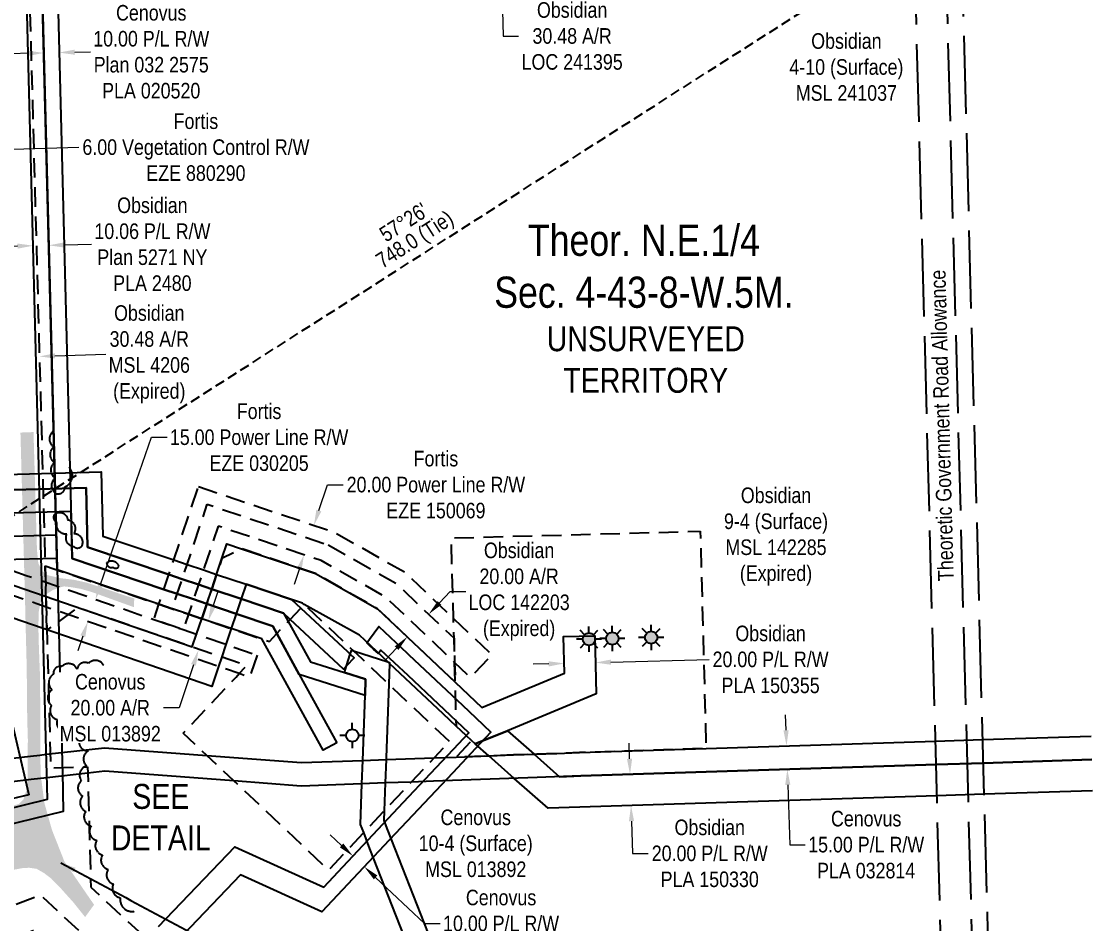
# Model space of a CAD drawing. Extents: x 626623 to 631574, y 5837036 to 5839705.
# Drawn here: x 628587 to 629275, y 5838200 to 5838779 of the extents above; entities that cross this region are included whole.
import ezdxf
from ezdxf.enums import TextEntityAlignment as Align

# ---------------------------------------------------------------- set-up
doc = ezdxf.new("R2010")
doc.units = 0
doc.header["$LTSCALE"] = 5
doc.header["$PDSIZE"] = 0.5
for name, pattern in [('0', [1, 1, 0]), ('foc-ACCESSROAD', [3.75, 2.5, -1.25]), ('foc-FLOWLINE', [3.75, 2.5, -1.25]), ('foc-TIELINE', [1.875, 1.25, -0.625]), ('foc-UNSURVEYED', [12.5, 10, -2.5])]:
    doc.linetypes.add(name, pattern=pattern)
doc.layers.get('Defpoints').update_dxf_attribs({"color": 9})
for name, color, linetype in [('AS-ROADS', 254, 'Continuous'), ('C-AR', 13, 'foc-ACCESSROAD'), ('C-RW', 13, 'Continuous'), ('C-SYMBOL', 7, 'Continuous'), ('C-WS', 13, 'foc-ACCESSROAD'), ('C-WS-S', 8, 'Continuous'), ('DETAIL-T', 7, 'Continuous'), ('F-EZE', 190, 'foc-FLOWLINE'), ('F-RW', 190, 'Continuous'), ('F-WS', 190, 'foc-ACCESSROAD'), ('F-WS-S', 8, 'Continuous'), ('L-ROAD-T', 7, 'Continuous'), ('L-TIE', 7, 'foc-TIELINE'), ('L-TIE-T', 7, 'Continuous'), ('L-UNS-T', 3, 'Continuous'), ('L-USEC', 7, 'foc-UNSURVEYED'), ('T-BUSH', 110, '0')]:
    doc.layers.add(name, color=color, linetype=linetype)
for name, color, linetype, lineweight in [('C-AR-T', 13, 'Continuous', 9), ('C-RW-T', 13, 'Continuous', 9), ('F-EZE-T', 190, 'Continuous', 9), ('F-RW-T', 190, 'Continuous', 9), ('F-WS-T', 190, 'Continuous', 9)]:
    doc.layers.add(name, color=color, linetype=linetype, lineweight=lineweight)
doc.styles.add('175L', font='ARIALN.TTF', dxfattribs={"height": 20})
doc.styles.add('80CG', font='ARIALN.TTF', dxfattribs={"height": 10})
doc.styles.add('80L', font='ARIALN.TTF', dxfattribs={"height": 10})
doc.dimstyles.new('Compass 5 000', dxfattribs={"dimscale": 5, "dimtxt": 9, "dimasz": 2, "dimexe": 0.2, "dimexo": 0.0625, "dimgap": 0.5, "dimtad": 0, "dimtih": 1, "dimtoh": 1, "dimzin": 0, "dimdsep": 46, "dimtxsty": '80CG', "dimcen": 0.1, "dimse1": 1, "dimse2": 1, "dimclrd": 256, "dimclrt": 256, "dimaunit": 1, "dimadec": 4, "dimazin": 0, "dimtfac": 0.06, "dimtofl": 0, "dimtmove": 0, "dimatfit": 1, "dimfxl": 0.2, "dimtolj": 1, "dimtzin": 0, "dimlwd": -1, "dimarcsym": 0})

# ---------------------------------------------------------------- blocks, each defined once
blk = doc.blocks.new('*D536')
at = {"layer": 'Defpoints', "color": 0, "transparency": 16777216}
for p in [(628628.77, 5838410.28), (628634.86, 5838408.18), (628623.87, 5838396.1)]:
    blk.add_point(p, dxfattribs=at)
at = {"layer": 'F-EZE-T', "transparency": 16777216}
for p, q in [((628638.13, 5838417.63), (628670.78, 5838512.21)), ((628670.78, 5838512.21), (628680.78, 5838512.21)), ((628626.7, 5838384.54), (628623.44, 5838375.09))]:
    blk.add_line(p, q, dxfattribs=at)
for points in [[(628636.55, 5838418.18), (628639.7, 5838417.09), (628634.86, 5838408.18)], [(628625.13, 5838385.08), (628628.28, 5838384), (628629.97, 5838393.99)]]:
    blk.add_solid(points, dxfattribs=at)
at = {"layer": 'F-EZE-T', "transparency": 16777216, "insert": (628739.92, 5838512.21), "char_height": 10, "attachment_point": 5, "style": '80CG'}
blk.add_mtext('\\A1;Fortis\\P15.00 Power Line R/W\\PEZE 030205', dxfattribs=at)
blk = doc.blocks.new('*D539')
at = {"layer": 'Defpoints', "color": 0, "transparency": 16777216}
for p in [(628775, 5838455.74), (628775.12, 5838455.7), (628768.63, 5838436.78)]:
    blk.add_point(p, dxfattribs=at)
at = {"layer": 'F-EZE-T', "transparency": 16777216}
for p, q in [((628778.3, 5838465.18), (628783.87, 5838481.79)), ((628783.87, 5838481.79), (628793.87, 5838481.79)), ((628765.57, 5838427.26), (628762.39, 5838417.77))]:
    blk.add_line(p, q, dxfattribs=at)
for points in [[(628776.72, 5838465.71), (628779.88, 5838464.65), (628775.12, 5838455.7)], [(628763.99, 5838427.79), (628767.15, 5838426.73), (628768.76, 5838436.74)]]:
    blk.add_solid(points, dxfattribs=at)
at = {"layer": 'F-EZE-T', "transparency": 16777216, "insert": (628853.47, 5838481.79), "char_height": 10, "attachment_point": 5, "style": '80CG'}
blk.add_mtext('\\A1;Fortis\\P20.00 Power Line R/W\\PEZE 150069', dxfattribs=at)
blk = doc.blocks.new('*D544')
at = {"layer": 'Defpoints', "color": 0, "transparency": 16777216}
for p in [(628557, 5838753.13), (628562.92, 5838753.31), (628564.69, 5838696.58)]:
    blk.add_point(p, dxfattribs=at)
at = {"layer": 'F-EZE-T', "transparency": 16777216}
for p, q in [((628548.78, 5838696.08), (628538.78, 5838695.76)), ((628574.69, 5838696.89), (628624.19, 5838698.44))]:
    blk.add_line(p, q, dxfattribs=at)
for points in [[(628548.72, 5838697.74), (628548.83, 5838694.41), (628558.77, 5838696.39)], [(628574.64, 5838698.55), (628574.74, 5838695.22), (628564.69, 5838696.58)]]:
    blk.add_solid(points, dxfattribs=at)
at = {"layer": 'F-EZE-T', "transparency": 16777216, "insert": (628699.35, 5838698.44), "char_height": 10, "attachment_point": 5, "style": '80CG'}
blk.add_mtext('\\A1;Fortis\\P6.00 Vegetation Control R/W\\PEZE 880290', dxfattribs=at)
blk = doc.blocks.new('*D547')
at = {"layer": 'C-AR-T', "transparency": 16777216}
for p, q in [((628855.73, 5838405.85), (628862.61, 5838413.11)), ((628862.61, 5838413.11), (628872.61, 5838413.11)), ((628828.22, 5838376.82), (628821.34, 5838369.57))]:
    blk.add_line(p, q, dxfattribs=at)
for points in [[(628854.52, 5838406.99), (628856.94, 5838404.7), (628848.85, 5838398.59)], [(628827.01, 5838377.97), (628829.43, 5838375.68), (628835.1, 5838384.08)]]:
    blk.add_solid(points, dxfattribs=at)
at = {"layer": 'Defpoints', "color": 0, "transparency": 16777216}
for p in [(628848.85, 5838398.59), (628851.01, 5838396.54), (628837.26, 5838382.03)]:
    blk.add_point(p, dxfattribs=at)
at = {"layer": 'C-AR-T', "transparency": 16777216, "insert": (628906.91, 5838413.11), "char_height": 10, "attachment_point": 5, "style": '80CG'}
blk.add_mtext('\\A1;Obsidian\\P20.00 A/R\\PLOC 142203\\P(Expired)', dxfattribs=at)
blk = doc.blocks.new('*D552')
at = {"layer": 'C-AR-T', "transparency": 16777216}
for p, q in [((628894.3, 5838853.53), (628894.02, 5838863.53)), ((628895.7, 5838803.05), (628896.62, 5838769.83)), ((628896.62, 5838769.83), (628906.62, 5838769.83))]:
    blk.add_line(p, q, dxfattribs=at)
for points in [[(628895.97, 5838853.58), (628892.64, 5838853.49), (628894.58, 5838843.54)], [(628897.37, 5838803.1), (628894.03, 5838803.01), (628895.42, 5838813.05)]]:
    blk.add_solid(points, dxfattribs=at)
at = {"layer": 'Defpoints', "color": 0, "transparency": 16777216}
for p in [(628956.9, 5838845.27), (628895.42, 5838813.05), (628957.75, 5838814.78)]:
    blk.add_point(p, dxfattribs=at)
at = {"layer": 'C-AR-T', "transparency": 16777216, "insert": (628940.96, 5838769.83), "char_height": 10, "attachment_point": 5, "style": '80CG'}
blk.add_mtext('\\A1;Obsidian\\P30.48 A/R\\PLOC 241395', dxfattribs=at)
blk = doc.blocks.new('GAS')
h = blk.add_hatch(color=255)
h.dxf.hatch_style = 1
edge = h.paths.add_edge_path()
edge.add_arc((0, 0), 0.9, 0, 360)
for p, q in [((0, 0.81), (0, 1.62)), ((-0.81, 0), (-1.62, 0)), ((-0.57, 0.57), (-1.14, 1.14)), ((0.57, 0.57), (1.14, 1.14)), ((1.62, 0), (0.81, 0)), ((-0.57, -0.57), (-1.14, -1.14)), ((0, -0.81), (0, -1.62)), ((1.14, -1.14), (0.57, -0.57))]:
    blk.add_line(p, q)
blk.add_circle((0, 0), 0.8)
blk = doc.blocks.new('GABD')
for p, q in [((0, 0.81), (0, 1.62)), ((-0.81, 0), (-1.62, 0)), ((1.62, 0), (0.81, 0)), ((0, -0.81), (0, -1.62))]:
    blk.add_line(p, q)
blk.add_circle((0, 0), 0.8)
blk = doc.blocks.new('*D555')
at = {"layer": 'C-AR-T', "transparency": 16777216}
for p, q in [((628558.14, 5838562.84), (628548.15, 5838562.52)), ((628608.82, 5838564.45), (628641.49, 5838565.49))]:
    blk.add_line(p, q, dxfattribs=at)
for points in [[(628558.09, 5838564.51), (628558.2, 5838561.17), (628568.14, 5838563.16)], [(628608.77, 5838566.12), (628608.87, 5838562.79), (628598.83, 5838564.13)]]:
    blk.add_solid(points, dxfattribs=at)
at = {"layer": 'Defpoints', "color": 0, "transparency": 16777216}
for p in [(628567.7, 5838576.79), (628598.39, 5838577.76), (628598.83, 5838564.13)]:
    blk.add_point(p, dxfattribs=at)
at = {"layer": 'C-AR-T', "transparency": 16777216, "insert": (628669.4, 5838565.49), "char_height": 10, "attachment_point": 5, "style": '80CG'}
blk.add_mtext('\\A1;Obsidian\\P30.48 A/R\\PMSL 4206\\P(Expired)', dxfattribs=at)
blk = doc.blocks.new('*D558')
at = {"layer": 'Defpoints', "color": 0, "transparency": 16777216}
for p in [(628689.92, 5838400.19), (628683.63, 5838381.41), (628700.98, 5838375.6)]:
    blk.add_point(p, dxfattribs=at)
at = {"layer": 'F-WS-T', "transparency": 16777216}
for p, q in [((628710.44, 5838403.86), (628713.62, 5838413.35)), ((628697.8, 5838366.12), (628688.56, 5838338.53)), ((628688.56, 5838338.53), (628678.56, 5838338.53))]:
    blk.add_line(p, q, dxfattribs=at)
for points in [[(628708.86, 5838404.39), (628712.02, 5838403.33), (628707.27, 5838394.38)], [(628696.22, 5838366.64), (628699.38, 5838365.59), (628700.98, 5838375.6)]]:
    blk.add_solid(points, dxfattribs=at)
at = {"layer": 'F-WS-T', "transparency": 16777216, "insert": (628644.31, 5838338.53), "char_height": 10, "attachment_point": 5, "style": '80CG', "bg_fill": 3, "box_fill_scale": 1.1, "bg_fill_color": 256, "bg_fill_true_color": 13158600, "bg_fill_transparency": 0}
blk.add_mtext('\\A1;Cenovus\\P20.00 A/R\\PMSL 013892', dxfattribs=at)
blk = doc.blocks.new('*D560')
at = {"layer": 'C-RW-T', "transparency": 16777216}
for p, q in [((628584.75, 5838634.98), (628574.75, 5838634.74)), ((628614.82, 5838635.7), (628632.31, 5838636.12))]:
    blk.add_line(p, q, dxfattribs=at)
for points in [[(628584.71, 5838636.64), (628584.79, 5838633.31), (628594.75, 5838635.22)], [(628614.78, 5838637.36), (628614.86, 5838634.03), (628604.82, 5838635.46)]]:
    blk.add_solid(points, dxfattribs=at)
at = {"layer": 'Defpoints', "color": 0, "transparency": 16777216}
for p in [(628593.57, 5838684.31), (628603.65, 5838684.55), (628604.82, 5838635.46)]:
    blk.add_point(p, dxfattribs=at)
at = {"layer": 'C-RW-T', "transparency": 16777216, "insert": (628671.39, 5838636.12), "char_height": 10, "attachment_point": 5, "style": '80CG'}
blk.add_mtext('\\A1;Obsidian\\P10.06 P/L R/W\\PPlan 5271 NY\\PPLA 2480', dxfattribs=at)
blk = doc.blocks.new('*D568')
at = {"layer": 'Defpoints', "color": 0, "transparency": 16777216}
for p in [(628601.19, 5838778.27), (628611.11, 5838778.51), (628611.57, 5838759.22)]:
    blk.add_point(p, dxfattribs=at)
at = {"layer": 'F-RW-T', "transparency": 16777216}
for p, q in [((628591.66, 5838758.75), (628581.66, 5838758.51)), ((628621.56, 5838759.46), (628631.56, 5838759.7))]:
    blk.add_line(p, q, dxfattribs=at)
for points in [[(628591.62, 5838760.41), (628591.7, 5838757.08), (628601.66, 5838758.99)], [(628621.53, 5838761.13), (628621.6, 5838757.8), (628611.57, 5838759.22)]]:
    blk.add_solid(points, dxfattribs=at)
at = {"layer": 'F-RW-T', "transparency": 16777216, "insert": (628670.65, 5838759.7), "char_height": 10, "attachment_point": 5, "style": '80CG'}
blk.add_mtext('\\A1;Cenovus\\P10.00 P/L R/W\\PPlan 032 2575\\PPLA 020520', dxfattribs=at)
blk = doc.blocks.new('*D570')
at = {"layer": 'Defpoints', "color": 0, "transparency": 16777216}
for p in [(629087.63, 5838314.38), (629079.15, 5838299.05), (629088.11, 5838299.34)]:
    blk.add_point(p, dxfattribs=at)
at = {"layer": 'F-RW-T', "transparency": 16777216}
for p, q in [((629078.34, 5838324.09), (629078.02, 5838334.08)), ((629079.47, 5838289.06), (629080.7, 5838250.64)), ((629080.7, 5838250.64), (629090.7, 5838250.64))]:
    blk.add_line(p, q, dxfattribs=at)
for points in [[(629080.01, 5838324.14), (629076.68, 5838324.03), (629078.66, 5838314.09)], [(629081.14, 5838289.11), (629077.8, 5838289), (629079.15, 5838299.05)]]:
    blk.add_solid(points, dxfattribs=at)
at = {"layer": 'F-RW-T', "transparency": 16777216, "insert": (629129.79, 5838250.64), "char_height": 10, "attachment_point": 5, "style": '80CG'}
blk.add_mtext('\\A1;Cenovus\\P15.00 P/L R/W\\PPLA 032814', dxfattribs=at)
blk = doc.blocks.new('*D576')
at = {"layer": 'Defpoints', "color": 0, "transparency": 16777216}
for p in [(628791.69, 5838234.35), (628807.46, 5838236.5), (628798.98, 5838227.49)]:
    blk.add_point(p, dxfattribs=at)
at = {"layer": 'F-RW-T', "transparency": 16777216}
for p, q in [((628792.9, 5838250.21), (628785.61, 5838257.07)), ((628814.75, 5838229.65), (628846.24, 5838200.01)), ((628846.24, 5838200.01), (628856.24, 5838200.01))]:
    blk.add_line(p, q, dxfattribs=at)
for points in [[(628794.04, 5838251.43), (628791.75, 5838249), (628800.18, 5838243.36)], [(628815.89, 5838230.86), (628813.6, 5838228.44), (628807.46, 5838236.5)]]:
    blk.add_solid(points, dxfattribs=at)
at = {"layer": 'F-RW-T', "transparency": 16777216, "insert": (628895.32, 5838200.01), "char_height": 10, "attachment_point": 5, "style": '80CG', "bg_fill": 3, "box_fill_scale": 1.1, "bg_fill_color": 256, "bg_fill_true_color": 13158600, "bg_fill_transparency": 0}
blk.add_mtext('\\A1;Cenovus\\P10.00 P/L R/W\\PPLA 082930', dxfattribs=at)
blk = doc.blocks.new('*D579')
at = {"layer": 'C-RW-T', "transparency": 16777216}
for p, q in [((628977.82, 5838305.8), (628977.5, 5838315.79)), ((628979.11, 5838265.78), (628979.78, 5838245.04)), ((628979.78, 5838245.04), (628989.78, 5838245.04))]:
    blk.add_line(p, q, dxfattribs=at)
for points in [[(628979.48, 5838305.85), (628976.15, 5838305.74), (628978.14, 5838295.8)], [(628980.77, 5838265.83), (628977.44, 5838265.73), (628978.79, 5838275.77)]]:
    blk.add_solid(points, dxfattribs=at)
at = {"layer": 'Defpoints', "color": 0, "transparency": 16777216}
for p in [(628993.96, 5838296.31), (628978.79, 5838275.77), (628994.61, 5838276.28)]:
    blk.add_point(p, dxfattribs=at)
at = {"layer": 'C-RW-T', "transparency": 16777216, "insert": (629029.32, 5838245.04), "char_height": 10, "attachment_point": 5, "style": '80CG'}
blk.add_mtext('\\A1;Obsidian\\P20.00 P/L R/W\\PPLA 150330', dxfattribs=at)
blk = doc.blocks.new('*D580')
at = {"layer": 'C-RW-T', "transparency": 16777216}
for p, q in [((628965.91, 5838367.84), (629028.86, 5838369.56)), ((628925.93, 5838366.75), (628915.93, 5838366.48))]:
    blk.add_line(p, q, dxfattribs=at)
for points in [[(628965.86, 5838369.51), (628965.95, 5838366.18), (628955.91, 5838367.57)], [(628925.88, 5838368.42), (628925.98, 5838365.09), (628935.93, 5838367.03)]]:
    blk.add_solid(points, dxfattribs=at)
at = {"layer": 'Defpoints', "color": 0, "transparency": 16777216}
for p in [(628935.91, 5838367.7), (628955.89, 5838368.24), (628955.91, 5838367.57)]:
    blk.add_point(p, dxfattribs=at)
at = {"layer": 'C-RW-T', "transparency": 16777216, "insert": (629068.4, 5838369.56), "char_height": 10, "attachment_point": 5, "style": '80CG'}
blk.add_mtext('\\A1;Obsidian\\P20.00 P/L R/W\\PPLA 150355', dxfattribs=at)

msp = doc.modelspace()

# ---------------------------------------------------------------- hatches: boundary and pattern name
at = {"layer": 'AS-ROADS'}
h = msp.add_hatch(color=256, dxfattribs=at)
h.dxf.hatch_style = 1
h.paths.add_polyline_path([(628579.995, 5838263.745), (628577.989, 5838258.844), (628573.64, 5838254.026), (628569.292, 5838249.533), (628565.336, 5838246.759), (628560.673, 5838245.774), (628555.692, 5838246.471), (628549.566, 5838249.092), (628543.361, 5838254.006), (628537.912, 5838259.098), (628533.035, 5838264.232), (628532.381, 5838268.092), (628533.668, 5838271.235), (628535.842, 5838273.619), (628538.821, 5838274.744), (628549.019, 5838274.47), (628560.211, 5838273.602), (628568.519, 5838273.009), (628573.591, 5838272.308), (628578.015, 5838270.367), (628579.741, 5838267.024)], flags=16)
h.paths.add_polyline_path([(628488.838, 5838321.152), (628487.64, 5838320.249), (628486.103, 5838319.448), (628484.432, 5838318.689), (628482.644, 5838318.305), (628481.135, 5838318.52), (628478.947, 5838319.651), (628456.926, 5838339.996), (628454.278, 5838343.226), (628453.448, 5838345.278), (628453.231, 5838347.498), (628453.336, 5838348.828), (628454.332, 5838351.941), (628458.095, 5838356.821), (628466.895, 5838366.753), (628474.105, 5838374.984), (628477.232, 5838377.886), (628480.38, 5838379.903), (628485.346, 5838381.432), (628487.837, 5838381.385), (628490.234, 5838380.321), (628492.197, 5838378.507), (628493.422, 5838376.267), (628493.731, 5838373.649), (628492.946, 5838364.318), (628492.461, 5838356.233), (628491.582, 5838343.055), (628490.621, 5838329.072), (628490.123, 5838324.845), (628489.715, 5838322.822)], flags=16)
h.paths.add_polyline_path([(628569.032, 5838326.329), (628570.145, 5838324.23), (628570.417, 5838321.9), (628570.496, 5838319.254), (628570.222, 5838317.058), (628569.561, 5838314.825), (628567.635, 5838306.865), (628567.561, 5838296.671), (628568.346, 5838291.387), (628571.171, 5838280.388), (628569.025, 5838276.987), (628560.02, 5838277.981), (628549.797, 5838278.945), (628544.89, 5838280.545), (628541.071, 5838281.466), (628539.622, 5838281.565), (628537.087, 5838281.664), (628535.408, 5838281.236), (628532.642, 5838280.315), (628530.7, 5838278.966), (628528.922, 5838278.966), (628526.429, 5838279.473), (628522.412, 5838280.411), (628516.779, 5838283.07), (628513.749, 5838285.523), (628504.553, 5838294.539), (628498.259, 5838300.969), (628495.684, 5838305.367), (628494.64, 5838310.393), (628495.194, 5838315.67), (628495.744, 5838321.28), (628496.762, 5838333.901), (628498.909, 5838347.922), (628500.146, 5838358.521), (628500.548, 5838364.552), (628500.441, 5838371.89), (628499.476, 5838377.695), (628497.61, 5838382.213), (628493.384, 5838386.064), (628490.337, 5838387.215), (628487.024, 5838388.061), (628482.466, 5838387.607), (628477.349, 5838386.532), (628472.525, 5838383.828), (628467.896, 5838379.658), (628462.252, 5838373.363), (628455.402, 5838364.853), (628449.791, 5838359.244), (628445.879, 5838356.345), (628440.859, 5838356.215), (628436.379, 5838359.502), (628416.294, 5838377.168), (628403.273, 5838386.688), (628391.951, 5838392.353), (628379.381, 5838396.596), (628367.643, 5838398.426), (628358.902, 5838399.341), (628249.469, 5838398.922), (628245.685, 5838394.357), (628256.475, 5838394.357), (628260.268, 5838392.819), (628264.116, 5838389.194), (628266.04, 5838381.832), (628266.26, 5838370.493), (628266.589, 5838331.064), (628266.755, 5838297.303), (628267.143, 5838274.409), (628266.978, 5838265.564), (628266.154, 5838253.204), (628272.668, 5838252.672), (628271.735, 5838275.46), (628271.352, 5838321.068), (628270.956, 5838363.189), (628271.448, 5838377.55), (628272.62, 5838382.509), (628274.708, 5838386.379), (628278.969, 5838390.753), (628287.535, 5838394.769), (628297.749, 5838395.282), (628350.764, 5838395.153), (628356.465, 5838394.749), (628364.78, 5838394.003), (628372.619, 5838392.981), (628379.973, 5838391.342), (628384.85, 5838389.788), (628391.544, 5838387.167), (628397.661, 5838384.438), (628402.907, 5838381.582), (628409.898, 5838377.107), (628422.892, 5838366.472), (628438.643, 5838351.891), (628449.773, 5838341.466), (628457.484, 5838333.33), (628469.274, 5838322.392), (628479.143, 5838312.982), (628487.689, 5838304.962), (628496.592, 5838296.399), (628507.056, 5838285.322), (628516.265, 5838275.876), (628523.774, 5838267.446), (628534.443, 5838255.452), (628542.63, 5838247.298), (628547.32, 5838242.499), (628549.46, 5838237.034), (628549.018, 5838231.332), (628547, 5838227.069), (628548.13, 5838221.691), (628552.44, 5838225.633), (628555.973, 5838227.67), (628561.271, 5838229.737), (628565.929, 5838230.94), (628571.418, 5838232.354), (628581.032, 5838234.316), (628588.819, 5838235.771), (628592.487, 5838235.808), (628597.057, 5838235.165), (628601.833, 5838232.42), (628606.369, 5838228.969), (628612.637, 5838222.529), (628620.494, 5838213.791), (628628.182, 5838204.175), (628633.935, 5838212.11), (628614.933, 5838239.763), (628606.898, 5838260.119), (628602.028, 5838277.452), (628599.548, 5838296.516), (628599.497, 5838321.619), (628599.221, 5838359.003), (628598.52, 5838376.968), (628598.154, 5838390.46), (628598.422, 5838400.218), (628599.424, 5838405.822), (628600.783, 5838408.65), (628603.696, 5838411.727), (628607.312, 5838414.065), (628611.317, 5838415.633), (628614.602, 5838416.495), (628619.562, 5838415.933), (628625.369, 5838414.899), (628632.779, 5838412.764), (628659.492, 5838403.154), (628659.75, 5838408.702), (628650.517, 5838411.767), (628635.595, 5838416.816), (628628.928, 5838418.981), (628620.695, 5838420.78), (628612.343, 5838421.752), (628604.097, 5838423.678), (628600.822, 5838426.186), (628598.122, 5838431.282), (628597.267, 5838439.985), (628595.049, 5838515.564), (628586.654, 5838515.245), (628589.61, 5838407.898), (628590.016, 5838390.159), (628590.596, 5838368.132), (628590.863, 5838350.409), (628590.995, 5838332.283), (628591.428, 5838317.879), (628591.196, 5838303.214), (628591.229, 5838291.773), (628590.361, 5838285.178), (628588.566, 5838279.63), (628585.607, 5838276.773), (628581.186, 5838275.577), (628578.303, 5838278.098), (628576.264, 5838282.166), (628574.07, 5838289.873), (628573.263, 5838296.196), (628572.872, 5838300.752), (628572.539, 5838307.142), (628574.101, 5838311.694), (628576.694, 5838318.384), (628578.788, 5838323.931), (628580.749, 5838328.283), (628581.357, 5838331.768), (628580.217, 5838333.025), (628578.488, 5838333.015), (628575.563, 5838331.785), (628574.142, 5838332.506), (628572.87, 5838333.978), (628571.075, 5838334.011), (628568.927, 5838333.168), (628566.26, 5838333.816), (628560.538, 5838336.193), (628556.559, 5838337.218), (628554.755, 5838336.644), (628553.876, 5838335.037), (628556.667, 5838333.143), (628562.328, 5838330.604)])

# ---------------------------------------------------------------- linework, layer by layer
at = {"layer": 'C-AR', "flags": 128}
msp.add_lwpolyline([(628784.309, 5838443.115), (628828.025, 5838418.333), (628865.094, 5838383.193), (628865.518, 5838367.645), (628865.866, 5838354.913), (628816.046, 5838402.14), (628776.127, 5838424.769), (628728.722, 5838440.681), (628716.058, 5838434.383), (628712.645, 5838424.22), (628709.484, 5838414.809), (628706.296, 5838405.317), (628703.086, 5838395.758), (628694.569, 5838398.625), (628684.137, 5838402.137), (628687.354, 5838411.715), (628690.542, 5838421.207), (628693.694, 5838430.59), (628706.653, 5838469.177), (628784.309, 5838443.115)], close=True, dxfattribs=at)
at = {"layer": 'C-RW'}
for points in [[(628599.078, 5838916.652), (628597.537, 5838915.493), (628613.221, 5838312.419), (628613.429, 5838303.618), (628613.577, 5838297.364), (628614.177, 5838271.961), (628575.602, 5838262.566), (628536.558, 5838253.056), (628534.23, 5838262.837), (628544.816, 5838265.419), (628603.934, 5838279.839), (628603.542, 5838296.222), (628603.183, 5838311.277), (628587.514, 5838916.345)], [(628563.687, 5838423.493), (628696.998, 5838377.583), (628699.744, 5838385.782), (628703.086, 5838395.758), (628706.296, 5838405.317), (628709.484, 5838414.809), (628712.645, 5838424.22), (628716.058, 5838434.383), (628719.259, 5838443.846), (628728.722, 5838440.681), (628776.127, 5838424.769), (628776.127, 5838424.769), (628816.046, 5838402.14), (628865.866, 5838354.913), (628882.959, 5838338.709), (628936.1, 5838360.671), (628935.456, 5838384.277), (628955.442, 5838384.822), (628956.461, 5838347.453), (628899.35, 5838323.85), (628878.736, 5838315.331), (628876.4, 5838317.456), (628866.654, 5838326.625), (628858.117, 5838334.677), (628823.686, 5838367.054), (628822.656, 5838368.023), (628804.417, 5838385.179), (628768.884, 5838404.875), (628767.695, 5838405.641), (628760.807, 5838408.029), (628731.597, 5838417.837), (628728.446, 5838408.404), (628725.259, 5838398.913), (628722.055, 5838389.373), (628718.656, 5838379.253), (628715.765, 5838370.645), (628713.88, 5838365.033), (628709.542, 5838352.117), (628560.597, 5838403.411)], [(629275.192, 5838285.324), (629205.392, 5838283.076), (629175.243, 5838282.104), (628925.645, 5838274.062), (628903.831, 5838293.253), (628887.421, 5838307.691), (628878.736, 5838315.331), (628899.35, 5838323.85), (628916.523, 5838308.741), (628932.882, 5838294.324), (628946.493, 5838294.787), (629174.711, 5838302.125), (629204.86, 5838303.095), (629274.66, 5838305.353)]]:
    msp.add_lwpolyline(points, dxfattribs=at)
at = {"layer": 'C-WS', "flags": 128}
msp.add_lwpolyline([(628589.159, 5838916.389), (628606.075, 5838299.954), (628629.825, 5838300.585), (628629.93, 5838296.634), (628630.857, 5838261.744), (628631.879, 5838223.295), (628959.352, 5837921.483)], dxfattribs=at)
msp.add_lwpolyline([(628903.2, 5838308.26), (628866.534, 5838306.937), (628876.382, 5838317.402), (628866.639, 5838326.579), (628866.411, 5838334.927), (628865.866, 5838354.913), (628865.518, 5838367.645), (628865.094, 5838383.193), (628864.746, 5838395.941), (628863.339, 5838447.554), (629023.236, 5838451.913), (629027.017, 5838312.421), (628945.741, 5838309.797), (628931.207, 5838309.272), (628903.2, 5838308.26)], close=True, dxfattribs=at)
at = {"layer": 'F-EZE', "flags": 128}
for points in [[(628700.987, 5838480.57), (628788.021, 5838451.367), (628833.464, 5838425.611), (628864.746, 5838395.941), (628889.464, 5838372.498), (628875.702, 5838357.987), (628865.518, 5838367.645), (628821.476, 5838409.418), (628779.834, 5838433.019), (628713.582, 5838455.249), (628704.125, 5838427.084), (628700.969, 5838417.685), (628697.781, 5838408.193), (628694.569, 5838398.625), (628691.241, 5838388.717), (628672.336, 5838395.244), (628675.615, 5838405.005), (628678.833, 5838414.592), (628682.021, 5838424.085), (628685.168, 5838433.457), (628700.987, 5838480.57)], [(628738.7, 5838372.333), (628733.806, 5838358.154), (628727.135, 5838360.457), (628713.88, 5838365.033), (628694.994, 5838371.591), (628607.831, 5838401.623), (628600.892, 5838404.011), (628596.528, 5838405.514), (628590.719, 5838407.515), (628566.41, 5838415.916), (628565.982, 5838431.958), (628572.741, 5838429.625), (628590.336, 5838423.551), (628596.102, 5838421.56), (628600.514, 5838420.037), (628672.336, 5838395.244), (628691.241, 5838388.717), (628699.744, 5838385.782), (628718.656, 5838379.253), (628738.7, 5838372.333)]]:
    msp.add_lwpolyline(points, close=True, dxfattribs=at)
msp.add_lwpolyline([(628749.022, 5837915.892), (628750.742, 5837917.447), (628756.236, 5837922.415), (628742.38, 5837936.929), (628733.473, 5837952.119), (628726.188, 5837944.765), (628710.658, 5837929.086), (628696.453, 5837943.155), (628712.793, 5837959.651), (628765.985, 5838013.354), (628769.601, 5838016.456), (628770.724, 5838017.43), (628778.357, 5838023.994), (628780.291, 5838025.657), (628775.383, 5838030.149), (628643.629, 5838150.73), (628632.533, 5838160.884), (628613.702, 5838178.119), (628594.874, 5838195.351), (628585.053, 5838191.564), (628573.549, 5838187.128), (628562.031, 5838182.686), (628545.486, 5838176.306), (628537.631, 5838173.277), (628525.062, 5838168.43), (628376.778, 5838006.029), (628369.444, 5837997.998), (628344.357, 5837970.521), (628337.609, 5837963.13), (628226.085, 5837840.991), (628143.826, 5837750.903), (627871.877, 5837453.069), (627850.888, 5837421.454), (627842.679, 5837409.408), (627816.952, 5837371.848), (627800.457, 5837383.147), (627817.92, 5837408.64), (627731.689, 5837405.969), (627731.158, 5837425.954), (627807.924, 5837428.333), (627831.919, 5837429.077), (627856.205, 5837465.57), (628322.774, 5837976.545), (628329.525, 5837983.94), (628349.017, 5838005.29), (628368.679, 5838026.824), (628510.919, 5838182.604), (628513.453, 5838185.38), (628542.519, 5838196.589), (628544.264, 5838197.262), (628552.89, 5838200.589), (628562.963, 5838204.474), (628564.394, 5838205.026), (628599.234, 5838218.463), (628646.357, 5838175.334), (628657.453, 5838165.179), (628818.529, 5838017.757), (628820.567, 5838015.898), (628815.567, 5838010.435), (628807.069, 5838001.149), (628795.144, 5838012.062), (628793.157, 5838010.352), (628785.526, 5838003.789), (628779.628, 5837998.716), (628748.03, 5837966.816), (628758.449, 5837949.051), (628771.17, 5837935.726), (628774.784, 5837939.177), (628788.59, 5837924.716), (628779.734, 5837916.708)], dxfattribs=at)
at = {"layer": 'F-RW'}
for points in [[(628789.762, 5838316.132), (628780.987, 5838311.36), (628741.776, 5838382.735), (628722.055, 5838389.373), (628703.086, 5838395.758), (628694.569, 5838398.625), (628684.137, 5838402.137), (628675.615, 5838405.005), (628610.136, 5838427.048), (628599.497, 5838839.506), (628664.333, 5838897.919), (628671.03, 5838890.44), (628609.602, 5838835.432), (628619.944, 5838434.482), (628678.833, 5838414.592), (628687.354, 5838411.715), (628697.781, 5838408.193), (628706.296, 5838405.317), (628725.259, 5838398.913), (628748.673, 5838391.005), (628751.323, 5838386.156), (628765.681, 5838359.88), (628789.762, 5838316.132)], [(628592.091, 5838282.609), (628577.472, 5838279.181), (628562.019, 5838344.956), (628561.307, 5838375.337), (628561.27, 5838376.997), (628560.631, 5838403.726), (628560.507, 5838408.964), (628559.789, 5838432.705), (628559.448, 5838448.036), (628609.556, 5838449.55), (628609.852, 5838434.426), (628574.829, 5838433.479), (628575.896, 5838398.469), (628577.031, 5838346.831), (628592.091, 5838282.609)]]:
    msp.add_lwpolyline(points, close=True, dxfattribs=at)
for points in [[(628346.873, 5838482.003), (628638.513, 5838489.987), (628638.513, 5838489.987), (628639.575, 5838448.785), (628685.168, 5838433.457), (628693.694, 5838430.59), (628704.125, 5838427.084), (628712.645, 5838424.22), (628731.597, 5838417.837), (628760.807, 5838408.029), (628766.73, 5838402.526), (628796.694, 5838374.691), (628798.49, 5838372.975), (628800.961, 5838370.619), (628796.083, 5838365.383), (628794.147, 5838363.305), (628759.871, 5838395.239), (628755.576, 5838399.241), (628728.446, 5838408.404), (628709.484, 5838414.809), (628700.969, 5838417.685), (628690.542, 5838421.207), (628682.021, 5838424.085), (628629.757, 5838441.739), (628628.777, 5838479.72), (628358.329, 5838472.317)], [(628356.891, 5838472.277), (628628.777, 5838479.72), (628629.757, 5838441.739), (628682.021, 5838424.085), (628690.542, 5838421.207), (628700.969, 5838417.685), (628709.484, 5838414.809), (628728.446, 5838408.404), (628755.576, 5838399.241), (628758.574, 5838393.861), (628772.953, 5838368.071), (628794.744, 5838361.161), (628808.34, 5838356.849), (628807.964, 5838346.472), (628765.681, 5838359.88), (628751.323, 5838386.156), (628748.673, 5838391.005), (628725.259, 5838398.913), (628706.296, 5838405.317), (628697.781, 5838408.193), (628687.354, 5838411.715), (628678.833, 5838414.592), (628619.944, 5838434.482), (628619.172, 5838464.504), (628351.063, 5838457.159)], [(628675.3, 5838198.127), (628724.334, 5838249.381), (628781.459, 5838223.472), (628796.905, 5838239.883), (628819.601, 5838263.998), (628832.649, 5838277.861), (628850.081, 5838296.383), (628864.715, 5838311.932), (628874.621, 5838322.457), (628835.607, 5838359.218), (628818.2, 5838375.63), (628816.511, 5838373.336), (628813.368, 5838376.127), (628810.897, 5838378.483), (628809.101, 5838380.199), (628810.832, 5838382.55), (628816.823, 5838390.687), (628816.823, 5838390.687), (628835.057, 5838373.52), (628836.089, 5838372.55), (628870.507, 5838340.136), (628879.045, 5838332.087), (628888.789, 5838322.91), (628878.941, 5838312.447), (628864.303, 5838296.894), (628834.804, 5838265.552), (628823.44, 5838253.477), (628780.233, 5838207.57), (628727.872, 5838231.319), (628686.361, 5838187.933)], [(628900.243, 5838020.915), (628811.062, 5838247.998), (628807.105, 5838258.395), (628804.957, 5838263.649), (628805.904, 5838289.732), (628806.45, 5838304.764), (628807.964, 5838346.472), (628808.34, 5838356.85), (628794.744, 5838361.161), (628796.083, 5838365.383), (628798.49, 5838372.975), (628799.265, 5838375.421), (628800.565, 5838375.014), (628822.655, 5838368.007), (628823.703, 5838367.673), (628823.682, 5838367.042), (628823.2, 5838353.71), (628821.491, 5838306.737), (628821.439, 5838305.306), (628820.893, 5838290.272), (628820.242, 5838272.353), (628820.018, 5838266.183), (628822.408, 5838260.055), (628916.48, 5838020.362)], [(628576.105, 5838305.607), (628593.106, 5838307.541), (628599.113, 5838308.224), (628603.144, 5838308.683), (628640.586, 5838312.942), (628706.314, 5838307.959), (628767.209, 5838303.343), (628806.45, 5838304.763), (628821.439, 5838305.305), (628852.308, 5838306.423), (628866.534, 5838306.938), (628903.2, 5838308.26), (628931.207, 5838309.272), (628945.741, 5838309.797), (629027.017, 5838312.421), (629174.311, 5838317.178), (629204.46, 5838318.152), (629274.26, 5838320.406)], [(629274.66, 5838305.359), (629204.86, 5838303.095), (629174.711, 5838302.125), (628946.493, 5838294.788), (628918.472, 5838293.78), (628851.897, 5838291.386), (628837.674, 5838290.875), (628820.893, 5838290.272), (628805.904, 5838289.732), (628766.839, 5838288.328), (628723.698, 5838291.599), (628640.869, 5838297.879), (628629.93, 5838296.634), (628603.5, 5838293.627), (628593.465, 5838292.486), (628579.552, 5838290.902)]]:
    msp.add_lwpolyline(points, dxfattribs=at)
at = {"layer": 'F-WS', "flags": 128}
msp.add_lwpolyline([(628602.511, 5838429.615), (628675.615, 5838405.005), (628684.137, 5838402.137), (628694.569, 5838398.625), (628703.086, 5838395.758), (628722.055, 5838389.373), (628741.776, 5838382.735), (628746.585, 5838381.122), (628751.323, 5838386.156), (628758.574, 5838393.861), (628759.871, 5838395.239), (628766.73, 5838402.526), (628768.884, 5838404.875), (628798.425, 5838377.042), (628800.566, 5838375.019), (628805.794, 5838370.122), (628823.201, 5838353.71), (628862.214, 5838316.949), (628852.309, 5838306.424), (628837.674, 5838290.875), (628820.242, 5838272.353), (628807.195, 5838258.49), (628784.499, 5838234.375), (628723.698, 5838291.598), (628706.314, 5838307.959), (628691.154, 5838322.227), (628725.093, 5838358.287), (628727.135, 5838360.457), (628731.931, 5838365.553), (628623.317, 5838402.957), (628603.648, 5838388.388), (628602.511, 5838429.615)], close=True, dxfattribs=at)
at = {"layer": 'L-TIE'}
msp.add_line((628530.429, 5838429.107), (629160.646, 5838831.543), dxfattribs=at)
at = {"layer": 'L-USEC'}
for p, q in [((629182.008, 5838027.436), (629160.646, 5838831.543)), ((629202.121, 5838027.971), (629180.759, 5838832.077)), ((629190.8, 5838832.344), (629212.161, 5838028.238))]:
    msp.add_line(p, q, dxfattribs=at)
at = {"layer": 'T-BUSH', "flags": 128}
for points in [[(628607.628, 5838516.025, 0.5205671), (628608.071, 5838506.039, 0.5205671), (628608.514, 5838496.052, 0.5205671), (628608.957, 5838486.065, 0.5205671), (628609.4, 5838476.079, 0.5205671), (628615.215, 5838480.399, 0.5205671), (628617.984, 5838492.933, 0.5205671)], [(628640.206, 5838365.621, 0.5205671), (628630.381, 5838367.055, 0.5205671), (628623.099, 5838363.421, 0.5205671), (628613.243, 5838365.089, 0.5205671), (628607.844, 5838360.038, 0.5205671), (628606.951, 5838350.082, 0.5205671), (628606.587, 5838340.092, 0.5205671), (628610.393, 5838330.952, 0.5205671), (628615.868, 5838322.904, 0.5205671), (628624.467, 5838317.817, 0.5205671), (628630.361, 5838311.005, 0.5205671), (628629.087, 5838301.129, 0.5205671), (628625.735, 5838291.727, 0.5205671), (628626.628, 5838281.834, 0.5205671), (628628.55, 5838272.053, 0.5205671), (628631.995, 5838262.669, 0.5205671), (628635.687, 5838253.38, 0.5205671), (628639.38, 5838244.09, 0.5205671), (628643.057, 5838234.795, 0.5205671), (628646.375, 5838225.365, 0.5205671), (628650.798, 5838216.638, 0.5205671), (628659.711, 5838207.876, 0.5205671)]]:
    msp.add_lwpolyline(points, format="xyb", dxfattribs=at)
for points in [[(628609.281, 5838463.459, -0.5205671), (628616.943, 5838459.379, -0.5205671), (628620.992, 5838450.565, -0.5205671), (628626.007, 5838442.48, -0.5205671), (628621.254, 5838441.802, -0.5205671), (628616.458, 5838450.001, -0.5205671), (628610.148, 5838457.41, -0.5205671)], [(628642.017, 5838431.518, 0.5205671), (628646.145, 5838428.798, 0.5205671), (628649.922, 5838429.458, 0.5205671)]]:
    msp.add_lwpolyline(points, format="xyb", close=True, dxfattribs=at)

# ---------------------------------------------------------------- block references
at = {"layer": 'C-WS-S', "xscale": 5.000000000000028, "yscale": 5.000000000000028, "zscale": 5.000000000000028}
for p in [(628951.768, 5838382.618), (628966.774, 5838383.016), (628991.717, 5838383.677)]:
    msp.add_blockref('GAS', p, dxfattribs=at)
at = {"layer": 'F-WS-S', "xscale": 5.000000000000028, "yscale": 5.000000000000028, "zscale": 5.000000000000028}
msp.add_blockref('GABD', (628799.789, 5838320.721), dxfattribs=at)

# ---------------------------------------------------------------- texts
at = {"layer": 'C-AR-T', "char_height": 10, "attachment_point": 5, "style": '80CG'}
for s, insert in [('\\A1;Obsidian\\P4-10 (Surface)\\PMSL 241037', (629117.092, 5838749.898)), ('\\A1;Obsidian\\P9-4 (Surface)\\PMSL 142285\\P(Expired)', (629071.892, 5838448.475))]:
    msp.add_mtext(s, dxfattribs=dict(at, insert=insert))
at = {"layer": 'C-SYMBOL', "color": 3, "insert": (628987.041, 5838648.714), "char_height": 20, "width": 190.50014, "attachment_point": 2, "style": '175L'}
msp.add_mtext('Theor. N.E.1/4 \\PSec. 4-43-8-W.5M.', dxfattribs=at)
at = {"layer": 'DETAIL-T', "color": 3, "insert": (628676.796, 5838268.327), "char_height": 15.9944, "width": 63.61377, "attachment_point": 5, "style": '80CG'}
msp.add_mtext('SEE\\PDETAIL', dxfattribs=at)
at = {"layer": 'L-ROAD-T', "style": '80L'}
msp.add_text('Theoretic Government Road Allowance', height=10, rotation=91.521756, dxfattribs=at).set_placement((629178.373, 5838519.84), align=Align.MIDDLE_CENTER)
at = {"layer": 'L-TIE-T', "style": '80L'}
for s, height, p in [("57°26'", 9.9965, (628832.76, 5838650.335)), ('748.0 (Tie)', 9.99649, (628840.426, 5838638.329))]:
    msp.add_text(s, height=height, rotation=32.5609, dxfattribs=at).set_placement(p, align=Align.MIDDLE)
at = {"layer": 'L-UNS-T', "color": 3, "insert": (628988.255, 5838562.026), "char_height": 16, "attachment_point": 5, "style": '80L'}
msp.add_mtext_dynamic_manual_height_columns('UNSURVEYED TERRITORY', width=126.36934, gutter_width=47.483, heights=[0], dxfattribs=at)

# ---------------------------------------------------------------- dimensions: what is measured, and where the dimension line sits
at = {"layer": 'C-AR-T'}
for base, p1, p2, angle, text, picture, middle in [((628895.424, 5838813.051), (628956.901, 5838845.265), (628957.746, 5838814.778), 271.587622, 'Obsidian\\P30.48 A/R\\PLOC 241395', '*D552', (628940.957, 5838769.827)), ((628598.825, 5838564.133), (628567.705, 5838576.789), (628598.392, 5838577.764), 1.821343, 'Obsidian\\P30.48 A/R\\PMSL 4206\\P(Expired)', '*D555', (628669.399, 5838565.49)), ((628848.851, 5838398.591), (628837.258, 5838382.032), (628851.013, 5838396.542), 46.530031, 'Obsidian\\P20.00 A/R\\PLOC 142203\\P(Expired)', '*D547', (628906.911, 5838413.106))]:
    dim = msp.add_linear_dim(base=base, p1=p1, p2=p2, angle=angle, text=text, dimstyle='Compass 5 000', dxfattribs=at)
    dim.commit()
    dim.dimension.update_dxf_attribs({"geometry": picture, "text_midpoint": middle, "dimtype": 161})
at = {"layer": 'C-RW-T'}
for base, p1, p2, angle, text, picture, middle in [((628604.82, 5838635.458), (628593.575, 5838684.31), (628603.646, 5838684.551), 1.370022, 'Obsidian\\P10.06 P/L R/W\\PPlan 5271 NY\\PPLA 2480', '*D560', (628671.392, 5838636.115)), ((628955.912, 5838367.572), (628935.908, 5838367.696), (628955.894, 5838368.241), 1.562795, 'Obsidian\\P20.00 P/L R/W\\PPLA 150355', '*D580', (629068.396, 5838369.562)), ((628978.786, 5838275.774), (628993.96, 5838296.313), (628994.605, 5838276.284), 271.845508, 'Obsidian\\P20.00 P/L R/W\\PPLA 150330', '*D579', (629029.316, 5838245.037))]:
    dim = msp.add_linear_dim(base=base, p1=p1, p2=p2, angle=angle, text=text, dimstyle='Compass 5 000', dxfattribs=at)
    dim.commit()
    dim.dimension.update_dxf_attribs({"geometry": picture, "text_midpoint": middle, "dimtype": 161})
at = {"layer": 'F-EZE-T'}
for base, p1, p2, angle, text, picture, middle in [((628564.693, 5838696.576), (628556.995, 5838753.126), (628562.917, 5838753.311), 1.793271, 'Fortis\\P6.00 Vegetation Control R/W\\PEZE 880290', '*D544', (628699.346, 5838698.438)), ((628634.865, 5838408.179), (628623.874, 5838396.095), (628628.772, 5838410.282), 70.955051, 'Fortis\\P15.00 Power Line R/W\\PEZE 030205', '*D536', (628739.919, 5838512.213)), ((628775.118, 5838455.696), (628768.635, 5838436.777), (628774.997, 5838455.737), 71.451494, 'Fortis\\P20.00 Power Line R/W\\PEZE 150069', '*D539', (628853.466, 5838481.787))]:
    dim = msp.add_linear_dim(base=base, p1=p1, p2=p2, angle=angle, text=text, dimstyle='Compass 5 000', dxfattribs=at)
    dim.commit()
    dim.dimension.update_dxf_attribs({"geometry": picture, "text_midpoint": middle, "dimtype": 161})
at = {"layer": 'F-RW-T'}
for base, p1, p2, angle, text, picture, middle in [((628611.568, 5838759.223), (628601.194, 5838778.274), (628611.106, 5838778.511), 1.372423, 'Cenovus\\P10.00 P/L R/W\\PPlan 032 2575\\PPLA 020520', '*D568', (628670.648, 5838759.702)), ((629079.148, 5838299.053), (629087.626, 5838314.379), (629088.109, 5838299.341), 271.841545, 'Cenovus\\P15.00 P/L R/W\\PPLA 032814', '*D570', (629129.791, 5838250.644))]:
    dim = msp.add_linear_dim(base=base, p1=p1, p2=p2, angle=angle, text=text, dimstyle='Compass 5 000', dxfattribs=at)
    dim.commit()
    dim.dimension.update_dxf_attribs({"geometry": picture, "text_midpoint": middle, "dimtype": 161})

# ---------------------------------------------------------------- leaders
at = {"layer": 'C-AR-T', "path_type": 1}
msp.add_leader([(628612.534, 5838239.081), (628715.402, 5838183.876)], dimstyle='Compass 5 000', override={"dimgap": 0.5, "dimtad": 0}, dxfattribs=at)

# ---------------------------------------------------------------- next in the draw order: dimensions: what is measured, and where the dimension line sits
at = {"layer": 'F-RW-T'}
dim = msp.add_linear_dim(base=(628807.465, 5838236.503), p1=(628791.694, 5838234.346), p2=(628798.98, 5838227.489), angle=316.735526, text='Cenovus\\P10.00 P/L R/W\\PPLA 082930', dimstyle='Compass 5 000', override={"dimtfill": 1}, dxfattribs=at)
dim.commit()
dim.dimension.update_dxf_attribs({"geometry": '*D576', "text_midpoint": (628895.324, 5838200.01), "dimtype": 161})
at = {"layer": 'F-WS-T'}
dim = msp.add_linear_dim(base=(628700.976, 5838375.598), p1=(628689.924, 5838400.189), p2=(628683.634, 5838381.405), angle=251.486182, text='Cenovus\\P20.00 A/R\\PMSL 013892', dimstyle='Compass 5 000', override={"dimtfill": 1}, dxfattribs=at)
dim.commit()
dim.dimension.update_dxf_attribs({"geometry": '*D558', "text_midpoint": (628644.309, 5838338.528), "dimtype": 161})

# ---------------------------------------------------------------- next in the draw order: texts
at = {"layer": 'F-WS-T', "insert": (628879.046, 5838251.496), "char_height": 10, "attachment_point": 5, "style": '80CG'}
msp.add_mtext('\\A1;Cenovus\\P10-4 (Surface)\\PMSL 013892', dxfattribs=at)

doc.saveas('drawing.dxf')
